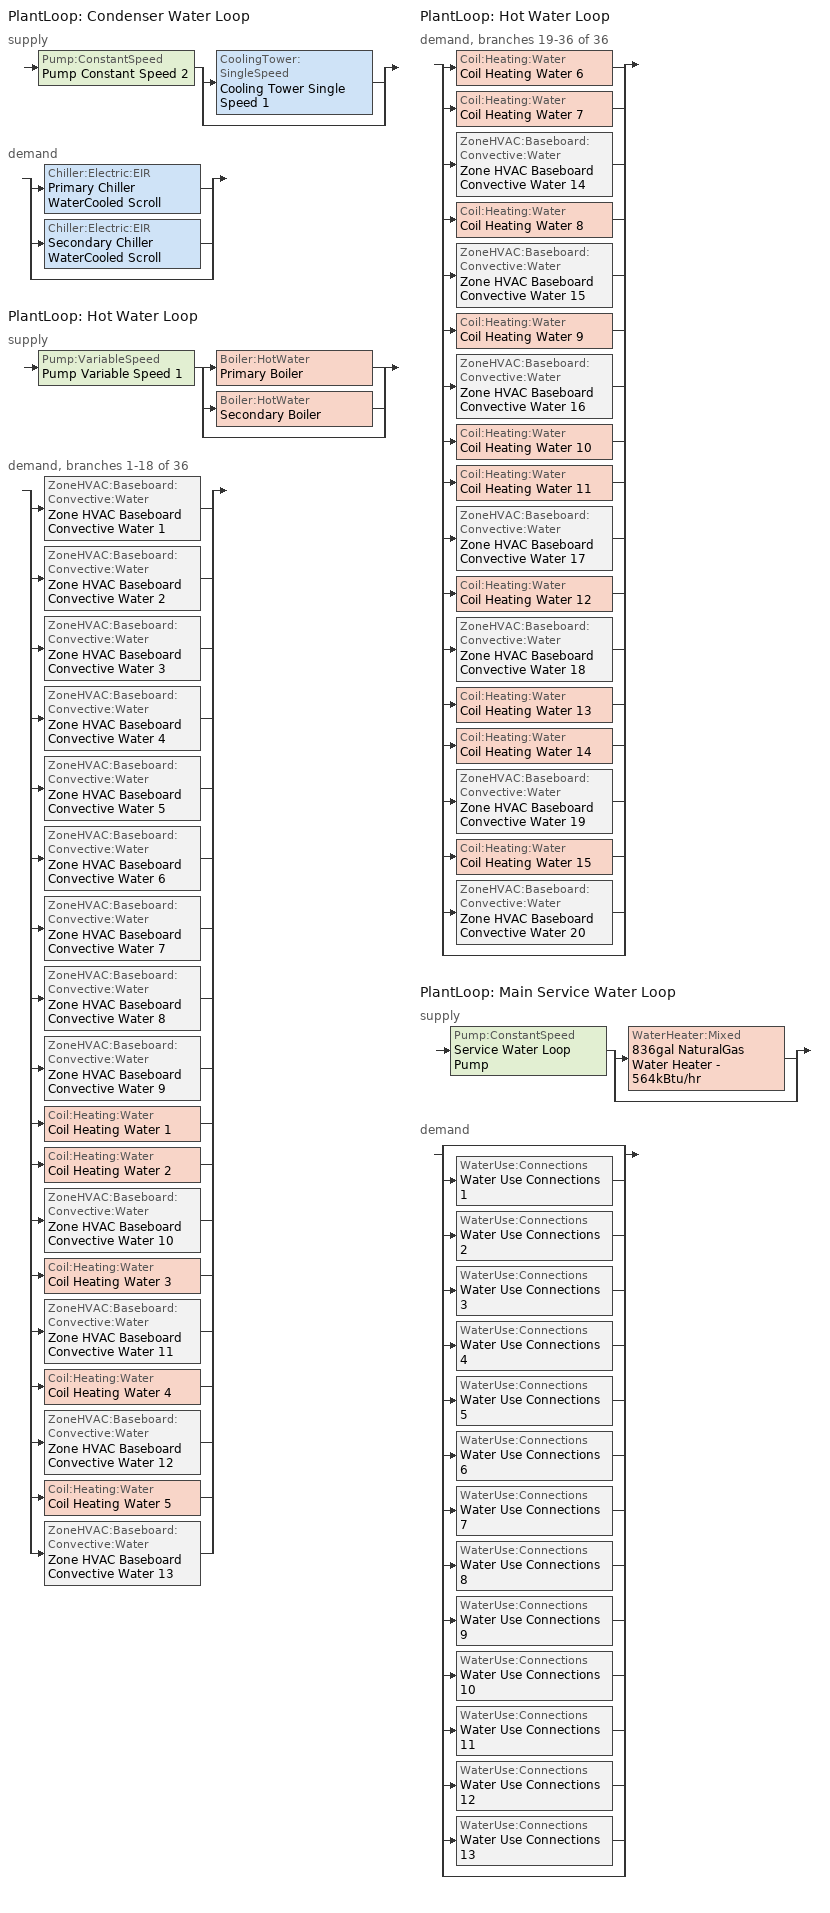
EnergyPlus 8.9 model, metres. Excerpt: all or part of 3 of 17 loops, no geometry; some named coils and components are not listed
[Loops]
PlantLoop 'Condenser Water Loop'
 supply: Pump:ConstantSpeed 'Pump Constant Speed 2' > split
  | CoolingTower:SingleSpeed 'Cooling Tower Single Speed 1'
  | bypass
 demand: split
  | Chiller:Electric:EIR 'Primary Chiller WaterCooled Scroll'
  | Chiller:Electric:EIR 'Secondary Chiller WaterCooled Scroll'
  | bypass
PlantLoop 'Hot Water Loop'
 supply: Pump:VariableSpeed 'Pump Variable Speed 1' > split
  | Boiler:HotWater 'Primary Boiler'
  | Boiler:HotWater 'Secondary Boiler'
  | bypass
 demand, branches 1-18 of 36: split
  | ZoneHVAC:Baseboard:Convective:Water 'Zone HVAC Baseboard Convective Water 1'
  | ZoneHVAC:Baseboard:Convective:Water 'Zone HVAC Baseboard Convective Water 2'
  | ZoneHVAC:Baseboard:Convective:Water 'Zone HVAC Baseboard Convective Water 3'
  | ZoneHVAC:Baseboard:Convective:Water 'Zone HVAC Baseboard Convective Water 4'
  | ZoneHVAC:Baseboard:Convective:Water 'Zone HVAC Baseboard Convective Water 5'
  | ZoneHVAC:Baseboard:Convective:Water 'Zone HVAC Baseboard Convective Water 6'
  | ZoneHVAC:Baseboard:Convective:Water 'Zone HVAC Baseboard Convective Water 7'
  | ZoneHVAC:Baseboard:Convective:Water 'Zone HVAC Baseboard Convective Water 8'
  | ZoneHVAC:Baseboard:Convective:Water 'Zone HVAC Baseboard Convective Water 9'
  | Coil:Heating:Water 'Coil Heating Water 1'
  | Coil:Heating:Water 'Coil Heating Water 2'
  | ZoneHVAC:Baseboard:Convective:Water 'Zone HVAC Baseboard Convective Water 10'
  | Coil:Heating:Water 'Coil Heating Water 3'
  | ZoneHVAC:Baseboard:Convective:Water 'Zone HVAC Baseboard Convective Water 11'
  | Coil:Heating:Water 'Coil Heating Water 4'
  | ZoneHVAC:Baseboard:Convective:Water 'Zone HVAC Baseboard Convective Water 12'
  | Coil:Heating:Water 'Coil Heating Water 5'
  | ZoneHVAC:Baseboard:Convective:Water 'Zone HVAC Baseboard Convective Water 13'
PlantLoop 'Hot Water Loop'
 demand, branches 19-36 of 36: split
  | Coil:Heating:Water 'Coil Heating Water 6'
  | Coil:Heating:Water 'Coil Heating Water 7'
  | ZoneHVAC:Baseboard:Convective:Water 'Zone HVAC Baseboard Convective Water 14'
  | Coil:Heating:Water 'Coil Heating Water 8'
  | ZoneHVAC:Baseboard:Convective:Water 'Zone HVAC Baseboard Convective Water 15'
  | Coil:Heating:Water 'Coil Heating Water 9'
  | ZoneHVAC:Baseboard:Convective:Water 'Zone HVAC Baseboard Convective Water 16'
  | Coil:Heating:Water 'Coil Heating Water 10'
  | Coil:Heating:Water 'Coil Heating Water 11'
  | ZoneHVAC:Baseboard:Convective:Water 'Zone HVAC Baseboard Convective Water 17'
  | Coil:Heating:Water 'Coil Heating Water 12'
  | ZoneHVAC:Baseboard:Convective:Water 'Zone HVAC Baseboard Convective Water 18'
  | Coil:Heating:Water 'Coil Heating Water 13'
  | Coil:Heating:Water 'Coil Heating Water 14'
  | ZoneHVAC:Baseboard:Convective:Water 'Zone HVAC Baseboard Convective Water 19'
  | Coil:Heating:Water 'Coil Heating Water 15'
  | ZoneHVAC:Baseboard:Convective:Water 'Zone HVAC Baseboard Convective Water 20'
  | bypass
PlantLoop 'Main Service Water Loop'
 supply: Pump:ConstantSpeed 'Service Water Loop Pump' > split
  | WaterHeater:Mixed '836gal NaturalGas Water Heater - 564kBtu/hr'
  | bypass
 demand: split
  | bypass
  | WaterUse:Connections 'Water Use Connections 1'
  | WaterUse:Connections 'Water Use Connections 2'
  | WaterUse:Connections 'Water Use Connections 3'
  | WaterUse:Connections 'Water Use Connections 4'
  | WaterUse:Connections 'Water Use Connections 5'
  | WaterUse:Connections 'Water Use Connections 6'
  | WaterUse:Connections 'Water Use Connections 7'
  | WaterUse:Connections 'Water Use Connections 8'
  | WaterUse:Connections 'Water Use Connections 9'
  | WaterUse:Connections 'Water Use Connections 10'
  | WaterUse:Connections 'Water Use Connections 11'
  | WaterUse:Connections 'Water Use Connections 12'
  | WaterUse:Connections 'Water Use Connections 13'
  | bypass
[Coil:Heating:Water] Availability Schedule=Always On Discrete; U-Factor Times Area Value {W/K}=Autosize; Maximum Water Flow Rate {m3/s}=Autosize; Performance Input Method=UFactorTimesAreaAndDesignWaterFlowRate; Rated Capacity {W}=Autosize; Rated Inlet Water Temperature {C}=82.2; Rated Inlet Air Temperature {C}=16.6; Rated Outlet Water Temperature {C}=71.1; Rated Outlet Air Temperature {C}=32.2; Rated Ratio for Air and Water Convection=0.5
Coil Heating Water 2; Coil Heating Water 7; Coil Heating Water 11; Coil Heating Water 3; Coil Heating Water 8; Coil Heating Water 9; Coil Heating Water 14; Coil Heating Water 4; Coil Heating Water 12; Coil Heating Water 5; Coil Heating Water 15
[ZoneHVAC:Baseboard:Convective:Water] Availability Schedule=Always On Discrete; Heating Design Capacity Method=HeatingDesignCapacity; Heating Design Capacity {W}=Autosize; Heating Design Capacity Per Floor Area {W/m2}=0; Fraction of Autosized Heating Design Capacity=0.8; U-Factor Times Area Value {W/K}=Autosize; Maximum Water Flow Rate {m3/s}=Autosize; Convergence Tolerance=0.001
Zone HVAC Baseboard Convective Water 10; Zone HVAC Baseboard Convective Water 14; Zone HVAC Baseboard Convective Water 17; Zone HVAC Baseboard Convective Water 11; Zone HVAC Baseboard Convective Water 15; Zone HVAC Baseboard Convective Water 16; Zone HVAC Baseboard Convective Water 19; Zone HVAC Baseboard Convective Water 6; Zone HVAC Baseboard Convective Water 4; Zone HVAC Baseboard Convective Water 5; Zone HVAC Baseboard Convective Water 12; Zone HVAC Baseboard Convective Water 7; Zone HVAC Baseboard Convective Water 18; Zone HVAC Baseboard Convective Water 2; Zone HVAC Baseboard Convective Water 13; Zone HVAC Baseboard Convective Water 9; Zone HVAC Baseboard Convective Water 3; Zone HVAC Baseboard Convective Water 20; Zone HVAC Baseboard Convective Water 8; Zone HVAC Baseboard Convective Water 1
[SetpointManager:Scheduled] Control Variable=Temperature
Name | Schedule
Setpoint Manager Scheduled 2 | CW Temp
Service hot water setpoint manager | Service Water Loop Temp - 140F
[PlantLoop] Fluid Type=Water; Maximum Loop Flow Rate {m3/s}=Autosize; Minimum Loop Flow Rate {m3/s}=0; Plant Loop Volume {m3}=Autocalculate; Load Distribution Scheme=Optimal; Plant Loop Demand Calculation Scheme=SingleSetpoint
Name | Plant Equipment Operation Scheme | Maximum Loop Temperature {C} | Minimum Loop Temperature {C}
Condenser Water Loop | Condenser Water Loop Operation Schemes | 100 | 0
Hot Water Loop | Hot Water Loop Operation Schemes | 100 | 0
Main Service Water Loop | Main Service Water Loop Operation Schemes | 60 | 10
[Sizing:Plant] Sizing Option=NonCoincident; Zone Timesteps in Averaging Window=1; Coincident Sizing Factor Mode=None
Name | Loop Type | Design Loop Exit Temperature {C} | Loop Design Temperature Difference {deltaC}
Condenser Water Loop | Condenser | 29 | 6
Hot Water Loop | Heating | 82 | 16
Main Service Water Loop | Heating | 60 | 5
[Pump:ConstantSpeed] Design Flow Rate {m3/s}=Autosize; Design Power Consumption {W}=Autosize; Motor Efficiency=0.9; Fraction of Motor Inefficiencies to Fluid Stream=0; Pump Control Type=Intermittent; Design Power Sizing Method=PowerPerFlowPerPressure; Design Electric Power per Unit Flow Rate {W/(m3/s)}=348701.1; Design Shaft Power per Unit Flow Rate per Unit Head=1.28205
Name | Design Pump Head {Pa}
Pump Constant Speed 2 | 179352
Service Water Loop Pump | 124190
[PlantEquipmentOperationSchemes] Control Scheme Schedule Name 1=Always On Discrete
Name | Control Scheme Object Type 1 | Control Scheme Name 1
Condenser Water Loop Operation Schemes | PlantEquipmentOperation:CoolingLoad | Condenser Water Loop Cooling Operation Scheme
Hot Water Loop Operation Schemes | PlantEquipmentOperation:HeatingLoad | Hot Water Loop Heating Operation Scheme
Main Service Water Loop Operation Schemes | PlantEquipmentOperation:HeatingLoad | Main Service Water Loop Heating Operation Scheme
[PlantEquipmentOperation:CoolingLoad]
Condenser Water Loop Cooling Operation Scheme: Load Range Lower Limit 1 {W}=0; Load Range Upper Limit 1 {W}=1000000000; Range Equipment List Name 1=Condenser Water Loop Cooling Equipment List
[PlantEquipmentList]
Condenser Water Loop Cooling Equipment List: CoolingTower:SingleSpeed, Cooling Tower Single Speed 1
Hot Water Loop Heating Equipment List: Boiler:HotWater, Primary Boiler, Boiler:HotWater, Secondary Boiler
Main Service Water Loop Heating Equipment List: WaterHeater:Mixed, 836gal NaturalGas Water Heater - 564kBtu/hr
[CoolingTower:SingleSpeed]
Cooling Tower Single Speed 1: Design Water Flow Rate {m3/s}=Autosize; Design Air Flow Rate {m3/s}=Autosize; Design Fan Power {W}=Autosize; Design U-Factor Times Area Value {W/K}=Autosize; Free Convection Air Flow Rate {m3/s}=Autosize; Free Convection Air Flow Rate Sizing Factor=0.1; Free Convection U-Factor Times Area Value {W/K}=Autosize; Free Convection U-Factor Times Area Value Sizing Factor=0.1; Performance Input Method=UFactorTimesAreaAndDesignWaterFlowRate; Heat Rejection Capacity and Nominal Capacity Sizing Ratio=1.25; Free Convection Capacity {W}=0; Free Convection Nominal Capacity Sizing Factor=0.1; Design Inlet Air Dry-Bulb Temperature {C}=24; Design Inlet Air Wet-Bulb Temperature {C}=24; Design Approach Temperature {deltaC}=5; Design Range Temperature {deltaC}=5; Basin Heater Capacity {W/K}=0; Basin Heater Setpoint Temperature {C}=2; Evaporation Loss Mode=LossFactor; Evaporation Loss Factor {percent/K}=0.2; Drift Loss Percent {percent}=0.008; Blowdown Calculation Mode=ConcentrationRatio; Blowdown Concentration Ratio=3; Capacity Control=FanCycling; Number of Cells=1; Cell Control=MinimalCell; Cell Minimum  Water Flow Rate Fraction=0.33; Cell Maximum Water Flow Rate Fraction=2.5; Sizing Factor=1
[Pump:VariableSpeed]
Pump Variable Speed 1: Design Maximum Flow Rate {m3/s}=Autosize; Design Pump Head {Pa}=179352; Design Power Consumption {W}=Autosize; Motor Efficiency=0.9; Fraction of Motor Inefficiencies to Fluid Stream=0; Coefficient 1 of the Part Load Performance Curve=0; Coefficient 2 of the Part Load Performance Curve=1; Coefficient 3 of the Part Load Performance Curve=0; Coefficient 4 of the Part Load Performance Curve=0; Design Minimum Flow Rate {m3/s}=0; Pump Control Type=Intermittent; Skin Loss Radiative Fraction=0.5; Design Power Sizing Method=PowerPerFlowPerPressure; Design Electric Power per Unit Flow Rate {W/(m3/s)}=348701.1; Design Shaft Power per Unit Flow Rate per Unit Head=1.28205; Design Minimum Flow Rate Fraction=0
[Boiler:HotWater] Fuel Type=NaturalGas; Nominal Capacity {W}=Autosize; Nominal Thermal Efficiency=0.8; Design Water Outlet Temperature {C}=82; Design Water Flow Rate {m3/s}=Autosize; Minimum Part Load Ratio=0; Maximum Part Load Ratio=1; Optimum Part Load Ratio=1; Water Outlet Upper Temperature Limit {C}=99; Boiler Flow Mode=ConstantFlow; Parasitic Electric Load {W}=0; Sizing Factor=1
Primary Boiler; Secondary Boiler
[SetpointManager:OutdoorAirReset]
Setpoint Manager Outdoor Air Reset 1: Control Variable=Temperature; Setpoint at Outdoor Low Temperature {C}=82; Outdoor Low Temperature {C}=-16; Setpoint at Outdoor High Temperature {C}=60; Outdoor High Temperature {C}=0
[PlantEquipmentOperation:HeatingLoad] Load Range Lower Limit 1 {W}=0; Load Range Upper Limit 1 {W}=1000000000
Name | Range Equipment List Name 1
Hot Water Loop Heating Operation Scheme | Hot Water Loop Heating Equipment List
Main Service Water Loop Heating Operation Scheme | Main Service Water Loop Heating Equipment List
[WaterHeater:Mixed]
836gal NaturalGas Water Heater - 564kBtu/hr: Tank Volume {m3}=3.1644; Setpoint Temperature Schedule=Service Water Loop Temp - 140F; Deadband Temperature Difference {deltaC}=2; Maximum Temperature Limit {C}=82.2222; Heater Control Type=Cycle; Heater Maximum Capacity {W}=165340; Heater Ignition Minimum Flow Rate {m3/s}=0; Heater Ignition Delay {s}=0; Heater Fuel Type=NaturalGas; Heater Thermal Efficiency=0.8; Off Cycle Parasitic Fuel Consumption Rate {W}=20; Off Cycle Parasitic Fuel Type=NaturalGas; Off Cycle Parasitic Heat Fraction to Tank=0.8; On Cycle Parasitic Fuel Consumption Rate {W}=0; On Cycle Parasitic Fuel Type=NaturalGas; On Cycle Parasitic Heat Fraction to Tank=0; Ambient Temperature Indicator=Schedule; Ambient Temperature Schedule=Water Heater Ambient Temp Schedule - 70F; Off Cycle Loss Coefficient to Ambient Temperature {W/K}=6; Off Cycle Loss Fraction to Zone=1; On Cycle Loss Coefficient to Ambient Temperature {W/K}=6; On Cycle Loss Fraction to Zone=1; Use Side Effectiveness=1; Source Side Effectiveness=1; Use Side Design Flow Rate {m3/s}=Autosize; Source Side Design Flow Rate {m3/s}=Autosize; Indirect Water Heating Recovery Time {hr}=1.5; Source Side Flow Control Mode=IndirectHeatPrimarySetpoint
[WaterUse:Connections]
Name | Water Use Equipment Name 1
Water Use Connections 1 | Wholebuilding-office Service Water Use 0.57gal/min
Water Use Connections 2 | Wholebuilding-penitentiary Service Water Use 2.81gal/min
Water Use Connections 3 | Wholebuilding-performing arts theatre Service Water Use 0.59gal/min
Water Use Connections 4 | Wholebuilding-police station Service Water Use 0.57gal/min
Water Use Connections 5 | Wholebuilding-post office Service Water Use 0.57gal/min
Water Use Connections 6 | Wholebuilding-religious building Service Water Use 0.63gal/min
Water Use Connections 7 | Wholebuilding-retail area Service Water Use 0.21gal/min
Water Use Connections 8 | Wholebuilding-school/university Service Water Use 1.18gal/min
Water Use Connections 9 | Wholebuilding-sports arena Service Water Use 1.42gal/min
Water Use Connections 10 | Wholebuilding-town hall Service Water Use 0.76gal/min
Water Use Connections 11 | Wholebuilding-transportation facility Service Water Use 0.68gal/min
Water Use Connections 12 | Wholebuilding-warehouse Service Water Use 0.03gal/min
Water Use Connections 13 | Wholebuilding-workshop Service Water Use 0.47gal/min
[WaterUse:Equipment]
Name | Peak Flow Rate {m3/s} | Flow Rate Fraction Schedule | Target Temperature Schedule | Zone | Sensible Fraction Schedule | Latent Fraction Schedule
Wholebuilding-office Service Water Use 0.57gal/min | 3.58508e-05 | NECB-A-Service Water Heating | Schedule Ruleset 5 | Sp-WholeBuilding-Office Sys-6 Flr-4 Sch-A HPlcmt-south ZN | Schedule Ruleset 3 | Schedule Ruleset 4
Wholebuilding-penitentiary Service Water Use 2.81gal/min | 0.000177041 | NECB-H-Service Water Heating | Schedule Ruleset 8 | Sp-WholeBuilding-Penitentiary Sys-3 Flr-3 Sch-H HPlcmt-core ZN | Schedule Ruleset 6 | Schedule Ruleset 7
Wholebuilding-performing arts theatre Service Water Use 0.59gal/min | 3.73446e-05 | NECB-C-Service Water Heating | Schedule Ruleset 11 | Sp-WholeBuilding-Performing arts theatre Sys-3 Flr-3 Sch-C HPlcmt-east ZN | Schedule Ruleset 9 | Schedule Ruleset 10
Wholebuilding-police station Service Water Use 0.57gal/min | 3.58508e-05 | NECB-H-Service Water Heating | Schedule Ruleset 14 | Sp-WholeBuilding-Police station Sys-3 Flr-3 Sch-H HPlcmt-north ZN | Schedule Ruleset 12 | Schedule Ruleset 13
Wholebuilding-post office Service Water Use 0.57gal/min | 3.58508e-05 | NECB-A-Service Water Heating | Schedule Ruleset 17 | Sp-WholeBuilding-Post office Sys-6 Flr-1 Sch-A HPlcmt-west ZN | Schedule Ruleset 15 | Schedule Ruleset 16
Wholebuilding-religious building Service Water Use 0.63gal/min | 3.98343e-05 | NECB-I-Service Water Heating | Schedule Ruleset 20 | Sp-WholeBuilding-Religious building Sys-3 Flr-4 Sch-I HPlcmt-core ZN | Schedule Ruleset 18 | Schedule Ruleset 19
Wholebuilding-retail area Service Water Use 0.21gal/min | 1.32781e-05 | NECB-C-Service Water Heating | Schedule Ruleset 23 | Sp-WholeBuilding-Retail area Sys-6 Flr-3 Sch-C HPlcmt-south ZN | Schedule Ruleset 21 | Schedule Ruleset 22
Wholebuilding-school/university Service Water Use 1.18gal/min | 7.46892e-05 | NECB-D-Service Water Heating | Schedule Ruleset 26 | Sp-WholeBuilding-School/university Sys-3 Flr-2 Sch-D HPlcmt-south ZN | Schedule Ruleset 24 | Schedule Ruleset 25
Wholebuilding-sports arena Service Water Use 1.42gal/min | 8.96271e-05 | NECB-B-Service Water Heating | Schedule Ruleset 29 | Sp-WholeBuilding-Sports arena Sys-6 Flr-1 Sch-B HPlcmt-north ZN | Schedule Ruleset 27 | Schedule Ruleset 28
Wholebuilding-town hall Service Water Use 0.76gal/min | 4.78011e-05 | NECB-D-Service Water Heating | Schedule Ruleset 32 | Sp-WholeBuilding-Town hall Sys-3 Flr-2 Sch-D HPlcmt-core ZN | Schedule Ruleset 30 | Schedule Ruleset 31
Wholebuilding-transportation facility Service Water Use 0.68gal/min | 4.31538e-05 | NECB-H-Service Water Heating | Schedule Ruleset 35 | Sp-WholeBuilding-Transportation facility Sys-6 Flr-4 Sch-H HPlcmt-east ZN | Schedule Ruleset 33 | Schedule Ruleset 34
Wholebuilding-warehouse Service Water Use 0.03gal/min | 1.99171e-06 | NECB-A-Service Water Heating | Schedule Ruleset 38 | Sp-WholeBuilding-Warehouse Sys-4 Flr-4 Sch-A HPlcmt-north ZN | Schedule Ruleset 36 | Schedule Ruleset 37
Wholebuilding-workshop Service Water Use 0.47gal/min | 2.98757e-05 | NECB-A-Service Water Heating | Schedule Ruleset 41 | Sp-WholeBuilding-Workshop Sys-3 Flr-1 Sch-A HPlcmt-south ZN | Schedule Ruleset 39 | Schedule Ruleset 40
[Schedule:Day:Interval]
NECB-A-Service Water Heating Default; NECB-A-Service Water Heating Default|Wkdy Day: No, 07:00, 0.05, 08:00, 0.1, 10:00, 0.5, 16:00, 0.9, 17:00, 0.7, 18:00, 0.5, 19:00, 0.3, 22:00, 0.2, 24:00, 0.05
NECB-A-Service Water Heating Sat Day; NECB-A-Service Water Heating Sun|Hol Day; NECB-D-Service Water Heating Sat Day; NECB-D-Service Water Heating Sun|Hol Day; Schedule Day 11; Schedule Day 14; Schedule Day 17; Schedule Day 20; Schedule Day 23; Schedule Day 26; Schedule Day 29; Schedule Day 32; Schedule Day 35; Schedule Day 38; Schedule Day 41; Schedule Day 44; Schedule Day 8: No, 24:00, 0.05
NECB-B-Service Water Heating Default; NECB-B-Service Water Heating Default|Wkdy Day: No, 01:00, 0.6, 02:00, 0.5, 09:00, 0.05, 11:00, 0.7, 12:00, 0.4, 13:00, 0.5, 15:00, 0.6, 16:00, 0.4, 18:00, 0.3, 19:00, 0.4, 20:00, 0.5, 22:00, 0.8, 24:00, 0.9
NECB-B-Service Water Heating Sat Day: No, 01:00, 0.7, 02:00, 0.6, 09:00, 0.05, 11:00, 0.7, 12:00, 0.4, 13:00, 0.5, 15:00, 0.6, 16:00, 0.4, 18:00, 0.3, 19:00, 0.4, 20:00, 0.5, 22:00, 0.8, 24:00, 0.9
NECB-B-Service Water Heating Sun|Hol Day: No, 01:00, 0.5, 02:00, 0.6, 09:00, 0.05, 11:00, 0.7, 12:00, 0.4, 13:00, 0.5, 15:00, 0.6, 16:00, 0.4, 18:00, 0.3, 19:00, 0.4, 20:00, 0.5, 22:00, 0.8, 24:00, 0.5
NECB-C-Service Water Heating Default; NECB-C-Service Water Heating Default|Wkdy Day: No, 08:00, 0.05, 09:00, 0.1, 10:00, 0.2, 11:00, 0.3, 12:00, 0.4, 16:00, 0.8, 17:00, 0.6, 18:00, 0.4, 19:00, 0.3, 21:00, 0.2, 24:00, 0.05
NECB-C-Service Water Heating Sat Day: No, 08:00, 0.05, 09:00, 0.1, 10:00, 0.2, 11:00, 0.3, 12:00, 0.5, 16:00, 0.9, 17:00, 0.7, 18:00, 0.5, 19:00, 0.3, 21:00, 0.2, 24:00, 0.05
NECB-C-Service Water Heating Sun|Hol Day: No, 08:00, 0.05, 09:00, 0.1, 10:00, 0.2, 11:00, 0.3, 12:00, 0.5, 17:00, 0.9, 18:00, 0.5, 19:00, 0.3, 24:00, 0.05
NECB-D-Service Water Heating Default; NECB-D-Service Water Heating Default|Wkdy Day: No, 08:00, 0.05, 10:00, 0.5, 16:00, 0.9, 17:00, 0.7, 18:00, 0.3, 21:00, 0.5, 22:00, 0.3, 24:00, 0.05
NECB-H-Service Water Heating Default; NECB-H-Service Water Heating Default|Wkdy Day; NECB-H-Service Water Heating Sat Day; NECB-H-Service Water Heating Sun|Hol Day: No, 24:00, 0.9
NECB-I-Service Water Heating Default; NECB-I-Service Water Heating Default|Wkdy Day: No, 01:00, 0.2, 15:00, 0.05, 18:00, 0.2, 19:00, 0.4, 22:00, 0.9, 23:00, 0.8, 24:00, 0.6
NECB-I-Service Water Heating Sat Day: No, 01:00, 0.2, 10:00, 0.05, 13:00, 0.2, 14:00, 0.4, 15:00, 0.8, 16:00, 0.9, 17:00, 0.8, 18:00, 0.6, 20:00, 0.4, 22:00, 0.9, 23:00, 0.8, 24:00, 0.6
NECB-I-Service Water Heating Sun|Hol Day: No, 08:00, 0.05, 09:00, 0.1, 10:00, 0.2, 12:00, 0.4, 13:00, 0.2, 14:00, 0.1, 24:00, 0.05
satCW Temp 1; Schedule Day 4; sunCW Temp 1; wkdCW Temp 1: No, 01:00, 29, 02:00, 29, 03:00, 29, 04:00, 29, 05:00, 29, 06:00, 29, 07:00, 29, 08:00, 29, 09:00, 29, 10:00, 29, 11:00, 29, 12:00, 29, 13:00, 29, 14:00, 29, 15:00, 29, 16:00, 29, 17:00, 29, 18:00, 29, 19:00, 29, 20:00, 29, 21:00, 29, 22:00, 29, 23:00, 29, 24:00, 29
Schedule Day 10; Schedule Day 13; Schedule Day 16; Schedule Day 19; Schedule Day 22; Schedule Day 25; Schedule Day 28; Schedule Day 31; Schedule Day 34; Schedule Day 37; Schedule Day 40; Schedule Day 43; Schedule Day 7: No, 24:00, 0.2
Schedule Day 12; Schedule Day 15; Schedule Day 18; Schedule Day 21; Schedule Day 24; Schedule Day 27; Schedule Day 30; Schedule Day 33; Schedule Day 36; Schedule Day 39; Schedule Day 42; Schedule Day 45; Schedule Day 9; Service Water Loop Temp - 140F Default: No, 24:00, 60
Water Heater Ambient Temp Schedule - 70F Default: No, 24:00, 21.1111
[Schedule:Week:Daily]
CW Temp Week Rule - Jan1-Dec31: sunCW Temp 1, wkdCW Temp 1, wkdCW Temp 1, wkdCW Temp 1, wkdCW Temp 1, wkdCW Temp 1, satCW Temp 1, Schedule Day 4, Schedule Day 4, Schedule Day 4, Schedule Day 4, Schedule Day 4
NECB-A-Service Water Heating Week Rule - Jan1-Dec31: NECB-A-Service Water Heating Sun|Hol Day, NECB-A-Service Water Heating Default|Wkdy Day, NECB-A-Service Water Heating Default|Wkdy Day, NECB-A-Service Water Heating Default|Wkdy Day, NECB-A-Service Water Heating Default|Wkdy Day, NECB-A-Service Water Heating Default|Wkdy Day, NECB-A-Service Water Heating Sat Day, NECB-A-Service Water Heating Default, NECB-A-Service Water Heating Default, NECB-A-Service Water Heating Default, NECB-A-Service Water Heating Default, NECB-A-Service Water Heating Default
NECB-B-Service Water Heating Week Rule - Jan1-Dec31: NECB-B-Service Water Heating Sun|Hol Day, NECB-B-Service Water Heating Default|Wkdy Day, NECB-B-Service Water Heating Default|Wkdy Day, NECB-B-Service Water Heating Default|Wkdy Day, NECB-B-Service Water Heating Default|Wkdy Day, NECB-B-Service Water Heating Default|Wkdy Day, NECB-B-Service Water Heating Sat Day, NECB-B-Service Water Heating Default, NECB-B-Service Water Heating Default, NECB-B-Service Water Heating Default, NECB-B-Service Water Heating Default, NECB-B-Service Water Heating Default
NECB-C-Service Water Heating Week Rule - Jan1-Dec31: NECB-C-Service Water Heating Sun|Hol Day, NECB-C-Service Water Heating Default|Wkdy Day, NECB-C-Service Water Heating Default|Wkdy Day, NECB-C-Service Water Heating Default|Wkdy Day, NECB-C-Service Water Heating Default|Wkdy Day, NECB-C-Service Water Heating Default|Wkdy Day, NECB-C-Service Water Heating Sat Day, NECB-C-Service Water Heating Default, NECB-C-Service Water Heating Default, NECB-C-Service Water Heating Default, NECB-C-Service Water Heating Default, NECB-C-Service Water Heating Default
NECB-D-Service Water Heating Week Rule - Jan1-Dec31: NECB-D-Service Water Heating Sun|Hol Day, NECB-D-Service Water Heating Default|Wkdy Day, NECB-D-Service Water Heating Default|Wkdy Day, NECB-D-Service Water Heating Default|Wkdy Day, NECB-D-Service Water Heating Default|Wkdy Day, NECB-D-Service Water Heating Default|Wkdy Day, NECB-D-Service Water Heating Sat Day, NECB-D-Service Water Heating Default, NECB-D-Service Water Heating Default, NECB-D-Service Water Heating Default, NECB-D-Service Water Heating Default, NECB-D-Service Water Heating Default
NECB-H-Service Water Heating Week Rule - Jan1-Dec31: NECB-H-Service Water Heating Sun|Hol Day, NECB-H-Service Water Heating Default|Wkdy Day, NECB-H-Service Water Heating Default|Wkdy Day, NECB-H-Service Water Heating Default|Wkdy Day, NECB-H-Service Water Heating Default|Wkdy Day, NECB-H-Service Water Heating Default|Wkdy Day, NECB-H-Service Water Heating Sat Day, NECB-H-Service Water Heating Default, NECB-H-Service Water Heating Default, NECB-H-Service Water Heating Default, NECB-H-Service Water Heating Default, NECB-H-Service Water Heating Default
NECB-I-Service Water Heating Week Rule - Jan1-Dec31: NECB-I-Service Water Heating Sun|Hol Day, NECB-I-Service Water Heating Default|Wkdy Day, NECB-I-Service Water Heating Default|Wkdy Day, NECB-I-Service Water Heating Default|Wkdy Day, NECB-I-Service Water Heating Default|Wkdy Day, NECB-I-Service Water Heating Default|Wkdy Day, NECB-I-Service Water Heating Sat Day, NECB-I-Service Water Heating Default, NECB-I-Service Water Heating Default, NECB-I-Service Water Heating Default, NECB-I-Service Water Heating Default, NECB-I-Service Water Heating Default
Schedule Ruleset 10 Week Rule - Jan1-Dec31: Schedule Day 14, Schedule Day 14, Schedule Day 14, Schedule Day 14, Schedule Day 14, Schedule Day 14, Schedule Day 14, Schedule Day 14, Schedule Day 14, Schedule Day 14, Schedule Day 14, Schedule Day 14
Schedule Ruleset 11 Week Rule - Jan1-Dec31: Schedule Day 15, Schedule Day 15, Schedule Day 15, Schedule Day 15, Schedule Day 15, Schedule Day 15, Schedule Day 15, Schedule Day 15, Schedule Day 15, Schedule Day 15, Schedule Day 15, Schedule Day 15
Schedule Ruleset 12 Week Rule - Jan1-Dec31: Schedule Day 16, Schedule Day 16, Schedule Day 16, Schedule Day 16, Schedule Day 16, Schedule Day 16, Schedule Day 16, Schedule Day 16, Schedule Day 16, Schedule Day 16, Schedule Day 16, Schedule Day 16
Schedule Ruleset 13 Week Rule - Jan1-Dec31: Schedule Day 17, Schedule Day 17, Schedule Day 17, Schedule Day 17, Schedule Day 17, Schedule Day 17, Schedule Day 17, Schedule Day 17, Schedule Day 17, Schedule Day 17, Schedule Day 17, Schedule Day 17
Schedule Ruleset 14 Week Rule - Jan1-Dec31: Schedule Day 18, Schedule Day 18, Schedule Day 18, Schedule Day 18, Schedule Day 18, Schedule Day 18, Schedule Day 18, Schedule Day 18, Schedule Day 18, Schedule Day 18, Schedule Day 18, Schedule Day 18
Schedule Ruleset 15 Week Rule - Jan1-Dec31: Schedule Day 19, Schedule Day 19, Schedule Day 19, Schedule Day 19, Schedule Day 19, Schedule Day 19, Schedule Day 19, Schedule Day 19, Schedule Day 19, Schedule Day 19, Schedule Day 19, Schedule Day 19
Schedule Ruleset 16 Week Rule - Jan1-Dec31: Schedule Day 20, Schedule Day 20, Schedule Day 20, Schedule Day 20, Schedule Day 20, Schedule Day 20, Schedule Day 20, Schedule Day 20, Schedule Day 20, Schedule Day 20, Schedule Day 20, Schedule Day 20
Schedule Ruleset 17 Week Rule - Jan1-Dec31: Schedule Day 21, Schedule Day 21, Schedule Day 21, Schedule Day 21, Schedule Day 21, Schedule Day 21, Schedule Day 21, Schedule Day 21, Schedule Day 21, Schedule Day 21, Schedule Day 21, Schedule Day 21
Schedule Ruleset 18 Week Rule - Jan1-Dec31: Schedule Day 22, Schedule Day 22, Schedule Day 22, Schedule Day 22, Schedule Day 22, Schedule Day 22, Schedule Day 22, Schedule Day 22, Schedule Day 22, Schedule Day 22, Schedule Day 22, Schedule Day 22
Schedule Ruleset 19 Week Rule - Jan1-Dec31: Schedule Day 23, Schedule Day 23, Schedule Day 23, Schedule Day 23, Schedule Day 23, Schedule Day 23, Schedule Day 23, Schedule Day 23, Schedule Day 23, Schedule Day 23, Schedule Day 23, Schedule Day 23
Schedule Ruleset 20 Week Rule - Jan1-Dec31: Schedule Day 24, Schedule Day 24, Schedule Day 24, Schedule Day 24, Schedule Day 24, Schedule Day 24, Schedule Day 24, Schedule Day 24, Schedule Day 24, Schedule Day 24, Schedule Day 24, Schedule Day 24
Schedule Ruleset 21 Week Rule - Jan1-Dec31: Schedule Day 25, Schedule Day 25, Schedule Day 25, Schedule Day 25, Schedule Day 25, Schedule Day 25, Schedule Day 25, Schedule Day 25, Schedule Day 25, Schedule Day 25, Schedule Day 25, Schedule Day 25
Schedule Ruleset 22 Week Rule - Jan1-Dec31: Schedule Day 26, Schedule Day 26, Schedule Day 26, Schedule Day 26, Schedule Day 26, Schedule Day 26, Schedule Day 26, Schedule Day 26, Schedule Day 26, Schedule Day 26, Schedule Day 26, Schedule Day 26
Schedule Ruleset 23 Week Rule - Jan1-Dec31: Schedule Day 27, Schedule Day 27, Schedule Day 27, Schedule Day 27, Schedule Day 27, Schedule Day 27, Schedule Day 27, Schedule Day 27, Schedule Day 27, Schedule Day 27, Schedule Day 27, Schedule Day 27
Schedule Ruleset 24 Week Rule - Jan1-Dec31: Schedule Day 28, Schedule Day 28, Schedule Day 28, Schedule Day 28, Schedule Day 28, Schedule Day 28, Schedule Day 28, Schedule Day 28, Schedule Day 28, Schedule Day 28, Schedule Day 28, Schedule Day 28
Schedule Ruleset 25 Week Rule - Jan1-Dec31: Schedule Day 29, Schedule Day 29, Schedule Day 29, Schedule Day 29, Schedule Day 29, Schedule Day 29, Schedule Day 29, Schedule Day 29, Schedule Day 29, Schedule Day 29, Schedule Day 29, Schedule Day 29
Schedule Ruleset 26 Week Rule - Jan1-Dec31: Schedule Day 30, Schedule Day 30, Schedule Day 30, Schedule Day 30, Schedule Day 30, Schedule Day 30, Schedule Day 30, Schedule Day 30, Schedule Day 30, Schedule Day 30, Schedule Day 30, Schedule Day 30
Schedule Ruleset 27 Week Rule - Jan1-Dec31: Schedule Day 31, Schedule Day 31, Schedule Day 31, Schedule Day 31, Schedule Day 31, Schedule Day 31, Schedule Day 31, Schedule Day 31, Schedule Day 31, Schedule Day 31, Schedule Day 31, Schedule Day 31
Schedule Ruleset 28 Week Rule - Jan1-Dec31: Schedule Day 32, Schedule Day 32, Schedule Day 32, Schedule Day 32, Schedule Day 32, Schedule Day 32, Schedule Day 32, Schedule Day 32, Schedule Day 32, Schedule Day 32, Schedule Day 32, Schedule Day 32
Schedule Ruleset 29 Week Rule - Jan1-Dec31: Schedule Day 33, Schedule Day 33, Schedule Day 33, Schedule Day 33, Schedule Day 33, Schedule Day 33, Schedule Day 33, Schedule Day 33, Schedule Day 33, Schedule Day 33, Schedule Day 33, Schedule Day 33
Schedule Ruleset 3 Week Rule - Jan1-Dec31: Schedule Day 7, Schedule Day 7, Schedule Day 7, Schedule Day 7, Schedule Day 7, Schedule Day 7, Schedule Day 7, Schedule Day 7, Schedule Day 7, Schedule Day 7, Schedule Day 7, Schedule Day 7
Schedule Ruleset 30 Week Rule - Jan1-Dec31: Schedule Day 34, Schedule Day 34, Schedule Day 34, Schedule Day 34, Schedule Day 34, Schedule Day 34, Schedule Day 34, Schedule Day 34, Schedule Day 34, Schedule Day 34, Schedule Day 34, Schedule Day 34
Schedule Ruleset 31 Week Rule - Jan1-Dec31: Schedule Day 35, Schedule Day 35, Schedule Day 35, Schedule Day 35, Schedule Day 35, Schedule Day 35, Schedule Day 35, Schedule Day 35, Schedule Day 35, Schedule Day 35, Schedule Day 35, Schedule Day 35
Schedule Ruleset 32 Week Rule - Jan1-Dec31: Schedule Day 36, Schedule Day 36, Schedule Day 36, Schedule Day 36, Schedule Day 36, Schedule Day 36, Schedule Day 36, Schedule Day 36, Schedule Day 36, Schedule Day 36, Schedule Day 36, Schedule Day 36
Schedule Ruleset 33 Week Rule - Jan1-Dec31: Schedule Day 37, Schedule Day 37, Schedule Day 37, Schedule Day 37, Schedule Day 37, Schedule Day 37, Schedule Day 37, Schedule Day 37, Schedule Day 37, Schedule Day 37, Schedule Day 37, Schedule Day 37
Schedule Ruleset 34 Week Rule - Jan1-Dec31: Schedule Day 38, Schedule Day 38, Schedule Day 38, Schedule Day 38, Schedule Day 38, Schedule Day 38, Schedule Day 38, Schedule Day 38, Schedule Day 38, Schedule Day 38, Schedule Day 38, Schedule Day 38
Schedule Ruleset 35 Week Rule - Jan1-Dec31: Schedule Day 39, Schedule Day 39, Schedule Day 39, Schedule Day 39, Schedule Day 39, Schedule Day 39, Schedule Day 39, Schedule Day 39, Schedule Day 39, Schedule Day 39, Schedule Day 39, Schedule Day 39
Schedule Ruleset 36 Week Rule - Jan1-Dec31: Schedule Day 40, Schedule Day 40, Schedule Day 40, Schedule Day 40, Schedule Day 40, Schedule Day 40, Schedule Day 40, Schedule Day 40, Schedule Day 40, Schedule Day 40, Schedule Day 40, Schedule Day 40
Schedule Ruleset 37 Week Rule - Jan1-Dec31: Schedule Day 41, Schedule Day 41, Schedule Day 41, Schedule Day 41, Schedule Day 41, Schedule Day 41, Schedule Day 41, Schedule Day 41, Schedule Day 41, Schedule Day 41, Schedule Day 41, Schedule Day 41
Schedule Ruleset 38 Week Rule - Jan1-Dec31: Schedule Day 42, Schedule Day 42, Schedule Day 42, Schedule Day 42, Schedule Day 42, Schedule Day 42, Schedule Day 42, Schedule Day 42, Schedule Day 42, Schedule Day 42, Schedule Day 42, Schedule Day 42
Schedule Ruleset 39 Week Rule - Jan1-Dec31: Schedule Day 43, Schedule Day 43, Schedule Day 43, Schedule Day 43, Schedule Day 43, Schedule Day 43, Schedule Day 43, Schedule Day 43, Schedule Day 43, Schedule Day 43, Schedule Day 43, Schedule Day 43
Schedule Ruleset 4 Week Rule - Jan1-Dec31: Schedule Day 8, Schedule Day 8, Schedule Day 8, Schedule Day 8, Schedule Day 8, Schedule Day 8, Schedule Day 8, Schedule Day 8, Schedule Day 8, Schedule Day 8, Schedule Day 8, Schedule Day 8
Schedule Ruleset 40 Week Rule - Jan1-Dec31: Schedule Day 44, Schedule Day 44, Schedule Day 44, Schedule Day 44, Schedule Day 44, Schedule Day 44, Schedule Day 44, Schedule Day 44, Schedule Day 44, Schedule Day 44, Schedule Day 44, Schedule Day 44
Schedule Ruleset 41 Week Rule - Jan1-Dec31: Schedule Day 45, Schedule Day 45, Schedule Day 45, Schedule Day 45, Schedule Day 45, Schedule Day 45, Schedule Day 45, Schedule Day 45, Schedule Day 45, Schedule Day 45, Schedule Day 45, Schedule Day 45
Schedule Ruleset 5 Week Rule - Jan1-Dec31: Schedule Day 9, Schedule Day 9, Schedule Day 9, Schedule Day 9, Schedule Day 9, Schedule Day 9, Schedule Day 9, Schedule Day 9, Schedule Day 9, Schedule Day 9, Schedule Day 9, Schedule Day 9
Schedule Ruleset 6 Week Rule - Jan1-Dec31: Schedule Day 10, Schedule Day 10, Schedule Day 10, Schedule Day 10, Schedule Day 10, Schedule Day 10, Schedule Day 10, Schedule Day 10, Schedule Day 10, Schedule Day 10, Schedule Day 10, Schedule Day 10
Schedule Ruleset 7 Week Rule - Jan1-Dec31: Schedule Day 11, Schedule Day 11, Schedule Day 11, Schedule Day 11, Schedule Day 11, Schedule Day 11, Schedule Day 11, Schedule Day 11, Schedule Day 11, Schedule Day 11, Schedule Day 11, Schedule Day 11
Schedule Ruleset 8 Week Rule - Jan1-Dec31: Schedule Day 12, Schedule Day 12, Schedule Day 12, Schedule Day 12, Schedule Day 12, Schedule Day 12, Schedule Day 12, Schedule Day 12, Schedule Day 12, Schedule Day 12, Schedule Day 12, Schedule Day 12
Schedule Ruleset 9 Week Rule - Jan1-Dec31: Schedule Day 13, Schedule Day 13, Schedule Day 13, Schedule Day 13, Schedule Day 13, Schedule Day 13, Schedule Day 13, Schedule Day 13, Schedule Day 13, Schedule Day 13, Schedule Day 13, Schedule Day 13
Service Water Loop Temp - 140F Week Rule - Jan1-Dec31: Service Water Loop Temp - 140F Default, Service Water Loop Temp - 140F Default, Service Water Loop Temp - 140F Default, Service Water Loop Temp - 140F Default, Service Water Loop Temp - 140F Default, Service Water Loop Temp - 140F Default, Service Water Loop Temp - 140F Default, Service Water Loop Temp - 140F Default, Service Water Loop Temp - 140F Default, Service Water Loop Temp - 140F Default, Service Water Loop Temp - 140F Default, Service Water Loop Temp - 140F Default
Water Heater Ambient Temp Schedule - 70F Week Rule - Jan1-Dec31: Water Heater Ambient Temp Schedule - 70F Default, Water Heater Ambient Temp Schedule - 70F Default, Water Heater Ambient Temp Schedule - 70F Default, Water Heater Ambient Temp Schedule - 70F Default, Water Heater Ambient Temp Schedule - 70F Default, Water Heater Ambient Temp Schedule - 70F Default, Water Heater Ambient Temp Schedule - 70F Default, Water Heater Ambient Temp Schedule - 70F Default, Water Heater Ambient Temp Schedule - 70F Default, Water Heater Ambient Temp Schedule - 70F Default, Water Heater Ambient Temp Schedule - 70F Default, Water Heater Ambient Temp Schedule - 70F Default
[Schedule:Year]
CW Temp: CW Temp Week Rule - Jan1-Dec31, 1, 1, 12, 31
NECB-A-Service Water Heating: NECB-A-Service Water Heating Week Rule - Jan1-Dec31, 1, 1, 12, 31
NECB-B-Service Water Heating: NECB-B-Service Water Heating Week Rule - Jan1-Dec31, 1, 1, 12, 31
NECB-C-Service Water Heating: NECB-C-Service Water Heating Week Rule - Jan1-Dec31, 1, 1, 12, 31
NECB-D-Service Water Heating: NECB-D-Service Water Heating Week Rule - Jan1-Dec31, 1, 1, 12, 31
NECB-H-Service Water Heating: NECB-H-Service Water Heating Week Rule - Jan1-Dec31, 1, 1, 12, 31
NECB-I-Service Water Heating: NECB-I-Service Water Heating Week Rule - Jan1-Dec31, 1, 1, 12, 31
Schedule Ruleset 10: Schedule Ruleset 10 Week Rule - Jan1-Dec31, 1, 1, 12, 31
Schedule Ruleset 11: Schedule Ruleset 11 Week Rule - Jan1-Dec31, 1, 1, 12, 31
Schedule Ruleset 12: Schedule Ruleset 12 Week Rule - Jan1-Dec31, 1, 1, 12, 31
Schedule Ruleset 13: Schedule Ruleset 13 Week Rule - Jan1-Dec31, 1, 1, 12, 31
Schedule Ruleset 14: Schedule Ruleset 14 Week Rule - Jan1-Dec31, 1, 1, 12, 31
Schedule Ruleset 15: Schedule Ruleset 15 Week Rule - Jan1-Dec31, 1, 1, 12, 31
Schedule Ruleset 16: Schedule Ruleset 16 Week Rule - Jan1-Dec31, 1, 1, 12, 31
Schedule Ruleset 17: Schedule Ruleset 17 Week Rule - Jan1-Dec31, 1, 1, 12, 31
Schedule Ruleset 18: Schedule Ruleset 18 Week Rule - Jan1-Dec31, 1, 1, 12, 31
Schedule Ruleset 19: Schedule Ruleset 19 Week Rule - Jan1-Dec31, 1, 1, 12, 31
Schedule Ruleset 20: Schedule Ruleset 20 Week Rule - Jan1-Dec31, 1, 1, 12, 31
Schedule Ruleset 21: Schedule Ruleset 21 Week Rule - Jan1-Dec31, 1, 1, 12, 31
Schedule Ruleset 22: Schedule Ruleset 22 Week Rule - Jan1-Dec31, 1, 1, 12, 31
Schedule Ruleset 23: Schedule Ruleset 23 Week Rule - Jan1-Dec31, 1, 1, 12, 31
Schedule Ruleset 24: Schedule Ruleset 24 Week Rule - Jan1-Dec31, 1, 1, 12, 31
Schedule Ruleset 25: Schedule Ruleset 25 Week Rule - Jan1-Dec31, 1, 1, 12, 31
Schedule Ruleset 26: Schedule Ruleset 26 Week Rule - Jan1-Dec31, 1, 1, 12, 31
Schedule Ruleset 27: Schedule Ruleset 27 Week Rule - Jan1-Dec31, 1, 1, 12, 31
Schedule Ruleset 28: Schedule Ruleset 28 Week Rule - Jan1-Dec31, 1, 1, 12, 31
Schedule Ruleset 29: Schedule Ruleset 29 Week Rule - Jan1-Dec31, 1, 1, 12, 31
Schedule Ruleset 3: Schedule Ruleset 3 Week Rule - Jan1-Dec31, 1, 1, 12, 31
Schedule Ruleset 30: Schedule Ruleset 30 Week Rule - Jan1-Dec31, 1, 1, 12, 31
Schedule Ruleset 31: Schedule Ruleset 31 Week Rule - Jan1-Dec31, 1, 1, 12, 31
Schedule Ruleset 32: Schedule Ruleset 32 Week Rule - Jan1-Dec31, 1, 1, 12, 31
Schedule Ruleset 33: Schedule Ruleset 33 Week Rule - Jan1-Dec31, 1, 1, 12, 31
Schedule Ruleset 34: Schedule Ruleset 34 Week Rule - Jan1-Dec31, 1, 1, 12, 31
Schedule Ruleset 35: Schedule Ruleset 35 Week Rule - Jan1-Dec31, 1, 1, 12, 31
Schedule Ruleset 36: Schedule Ruleset 36 Week Rule - Jan1-Dec31, 1, 1, 12, 31
Schedule Ruleset 37: Schedule Ruleset 37 Week Rule - Jan1-Dec31, 1, 1, 12, 31
Schedule Ruleset 38: Schedule Ruleset 38 Week Rule - Jan1-Dec31, 1, 1, 12, 31
Schedule Ruleset 39: Schedule Ruleset 39 Week Rule - Jan1-Dec31, 1, 1, 12, 31
Schedule Ruleset 4: Schedule Ruleset 4 Week Rule - Jan1-Dec31, 1, 1, 12, 31
Schedule Ruleset 40: Schedule Ruleset 40 Week Rule - Jan1-Dec31, 1, 1, 12, 31
Schedule Ruleset 41: Schedule Ruleset 41 Week Rule - Jan1-Dec31, 1, 1, 12, 31
Schedule Ruleset 5: Schedule Ruleset 5 Week Rule - Jan1-Dec31, 1, 1, 12, 31
Schedule Ruleset 6: Schedule Ruleset 6 Week Rule - Jan1-Dec31, 1, 1, 12, 31
Schedule Ruleset 7: Schedule Ruleset 7 Week Rule - Jan1-Dec31, 1, 1, 12, 31
Schedule Ruleset 8: Schedule Ruleset 8 Week Rule - Jan1-Dec31, 1, 1, 12, 31
Schedule Ruleset 9: Schedule Ruleset 9 Week Rule - Jan1-Dec31, 1, 1, 12, 31
Service Water Loop Temp - 140F: Service Water Loop Temp - 140F Week Rule - Jan1-Dec31, 1, 1, 12, 31
Water Heater Ambient Temp Schedule - 70F: Water Heater Ambient Temp Schedule - 70F Week Rule - Jan1-Dec31, 1, 1, 12, 31
[Schedule:Constant]
Always On Discrete: Hourly Value=1
